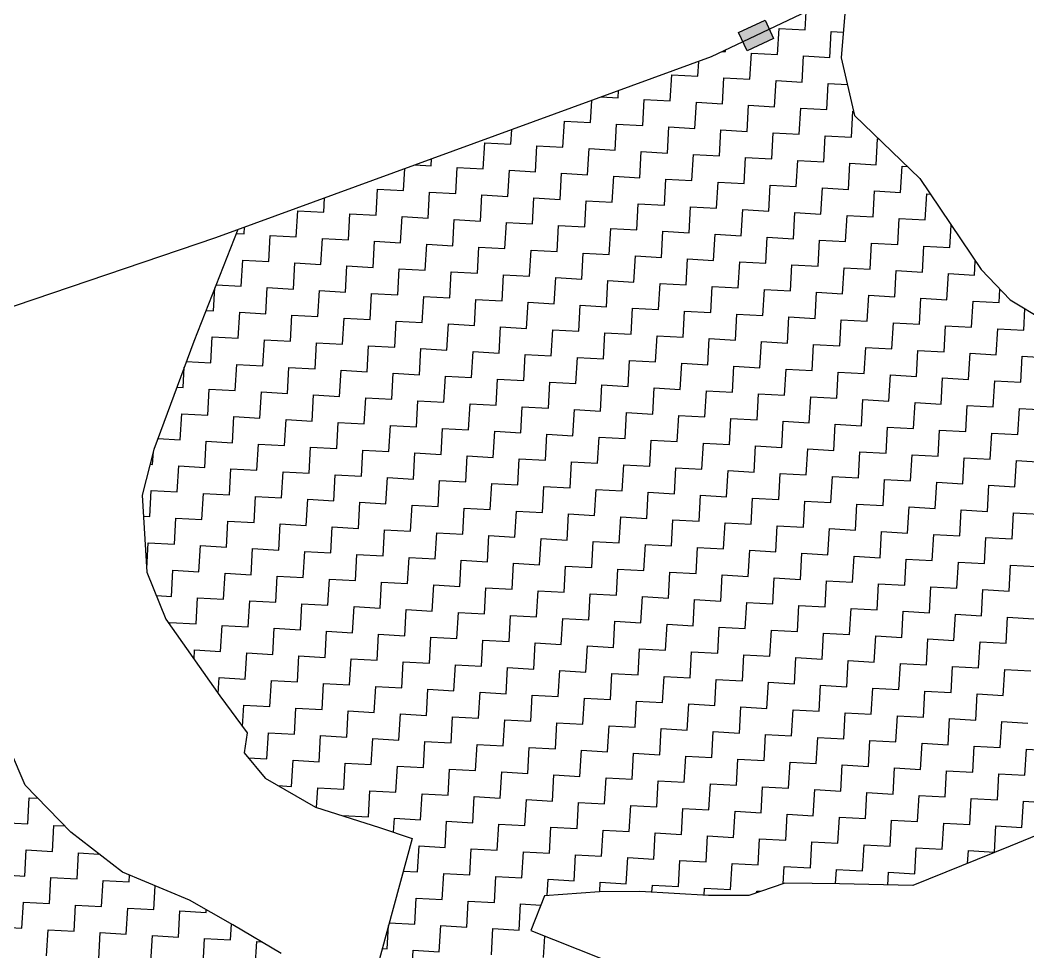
# Model space of a CAD drawing. Header units: metres. Extents: x 284689 to 287152, y 2012663 to 2015676.
# Drawn here: x 285013.4 to 285259.7, y 2014835.9 to 2015063.5 of the extents above; entities that cross this region are included whole.
import ezdxf

# ---------------------------------------------------------------- set-up
doc = ezdxf.new("R2010")
doc.units = ezdxf.units.M
doc.header["$MEASUREMENT"] = 0
doc.layers.add('POLY_HATCH', color=12, linetype='Continuous')
doc.layers.add('V_BOUND_LINE', color=7, linetype='Continuous')

msp = doc.modelspace()

# ---------------------------------------------------------------- hatches: boundary and pattern name
msp.add_hatch(color=256).paths.add_polyline_path([(285188.98, 2015060.53), (285191.03, 2015056.06), (285197.49, 2015059.02), (285195.45, 2015063.49)])

# ---------------------------------------------------------------- linework, layer by layer
msp.add_lwpolyline([(285197.49, 2015059.02), (285191.03, 2015056.06), (285188.98, 2015060.53), (285195.45, 2015063.49)], close=True)
at = {"layer": 'POLY_HATCH'}
for p, q in [((285215.38, 2015071.04), (285214.02, 2015054.34)), ((285214.02, 2015054.34), (285217.29, 2015040.25)), ((285217.29, 2015040.25), (285233.24, 2015024.87)), ((285233.24, 2015024.87), (285248.22, 2015002.59)), ((285066.59, 2015012.36), (285055.81, 2014985.04)), ((285248.22, 2015002.59), (285255.34, 2014995.23)), ((285255.34, 2014995.23), (285263.75, 2014990.13)), ((285055.81, 2014985.04), (285046.08, 2014958.6)), ((285046.08, 2014958.6), (285043.2, 2014947.52)), ((285043.2, 2014947.52), (285044.39, 2014928.71)), ((285044.39, 2014928.71), (285049, 2014917.21)), ((285049, 2014917.21), (285062.2, 2014898.47)), ((285062.2, 2014898.47), (285068.9, 2014889.46)), ((285068.9, 2014889.46), (285068.16, 2014884.51)), ((285014.62, 2014876.64), (285011.01, 2014885.01)), ((285068.16, 2014884.51), (285073.26, 2014878.33)), ((285073.26, 2014878.33), (285085.57, 2014871.29)), ((285025.77, 2014865.13), (285014.62, 2014876.64)), ((285085.57, 2014871.29), (285101.18, 2014866.33)), ((285279.04, 2014871.44), (285255.3, 2014861.76)), ((285101.18, 2014866.33), (285109.2, 2014863.61)), ((285038.39, 2014855.35), (285025.77, 2014865.13)), ((285109.2, 2014863.61), (285100.05, 2014830.11)), ((285255.3, 2014861.76), (285231.57, 2014852.09)), ((285054.79, 2014848.53), (285038.39, 2014855.35)), ((285200.3, 2014852.69), (285191.43, 2014849.71)), ((285213.62, 2014852.52), (285200.3, 2014852.69)), ((285231.57, 2014852.09), (285213.62, 2014852.52)), ((285065.35, 2014842.49), (285054.79, 2014848.53)), ((285141.57, 2014849.62), (285138.19, 2014841.12)), ((285154.96, 2014850.6), (285141.57, 2014849.62)), ((285164.81, 2014850.63), (285154.96, 2014850.6)), ((285181.57, 2014849.69), (285164.81, 2014850.63)), ((285191.43, 2014849.71), (285181.57, 2014849.69)), ((285077.21, 2014835.48), (285065.35, 2014842.49)), ((285138.19, 2014841.12), (285155.2, 2014834.37))]:
    msp.add_line(p, q, dxfattribs=at)
at = {"layer": 'POLY_HATCH', "linetype": 'Continuous'}
for p, q in [((285205.22, 2015061.14), (285205.47, 2015065.56)), ((285198.49, 2015055.13), (285198.84, 2015061.5)), ((285198.84, 2015061.5), (285205.22, 2015061.14)), ((285211.24, 2015054.41), (285211.59, 2015060.78)), ((285211.59, 2015060.78), (285214.53, 2015060.62)), ((285185.02, 2015055.88), (285185.74, 2015055.84)), ((285185.74, 2015055.84), (285185.76, 2015056.23)), ((285191.75, 2015049.11), (285192.11, 2015055.48)), ((285192.11, 2015055.48), (285198.49, 2015055.13)), ((285179, 2015049.83), (285179.21, 2015053.46)), ((285204.5, 2015048.39), (285204.86, 2015054.77)), ((285204.86, 2015054.77), (285211.24, 2015054.41)), ((285172.27, 2015043.81), (285172.63, 2015050.18)), ((285172.63, 2015050.18), (285179, 2015049.83)), ((285185.02, 2015043.09), (285185.38, 2015049.47)), ((285185.38, 2015049.47), (285191.75, 2015049.11)), ((285197.77, 2015042.38), (285198.13, 2015048.75)), ((285198.13, 2015048.75), (285204.5, 2015048.39)), ((285210.52, 2015041.66), (285210.88, 2015048.03)), ((285210.88, 2015048.03), (285215.54, 2015047.77)), ((285159.52, 2015044.53), (285159.62, 2015046.32)), ((285152.79, 2015038.51), (285153.09, 2015043.93)), ((285155.36, 2015044.76), (285159.52, 2015044.53)), ((285165.54, 2015037.79), (285165.9, 2015044.17)), ((285165.9, 2015044.17), (285172.27, 2015043.81)), ((285178.29, 2015037.08), (285178.65, 2015043.45)), ((285178.65, 2015043.45), (285185.02, 2015043.09)), ((285191.04, 2015036.36), (285191.39, 2015042.74)), ((285191.39, 2015042.74), (285197.77, 2015042.38)), ((285203.79, 2015035.64), (285204.14, 2015042.02)), ((285204.14, 2015042.02), (285210.52, 2015041.66)), ((285216.54, 2015034.93), (285216.89, 2015041.3)), ((285216.89, 2015041.3), (285217.05, 2015041.29)), ((285146.05, 2015032.49), (285146.41, 2015038.87)), ((285146.41, 2015038.87), (285152.79, 2015038.51)), ((285158.8, 2015031.78), (285159.16, 2015038.15)), ((285159.16, 2015038.15), (285165.54, 2015037.79)), ((285133.3, 2015033.21), (285133.51, 2015036.78)), ((285171.55, 2015031.06), (285171.91, 2015037.44)), ((285171.91, 2015037.44), (285178.29, 2015037.08)), ((285184.3, 2015030.34), (285184.66, 2015036.72)), ((285184.66, 2015036.72), (285191.04, 2015036.36)), ((285197.05, 2015029.63), (285197.41, 2015036)), ((285197.41, 2015036), (285203.79, 2015035.64)), ((285126.57, 2015027.19), (285126.93, 2015033.57)), ((285126.93, 2015033.57), (285133.3, 2015033.21)), ((285209.8, 2015028.91), (285210.16, 2015035.29)), ((285210.16, 2015035.29), (285216.54, 2015034.93)), ((285222.55, 2015028.19), (285222.91, 2015034.57)), ((285222.91, 2015034.57), (285223.19, 2015034.55)), ((285139.32, 2015026.48), (285139.68, 2015032.85)), ((285139.68, 2015032.85), (285146.05, 2015032.49)), ((285152.07, 2015025.76), (285152.43, 2015032.14)), ((285152.43, 2015032.14), (285158.8, 2015031.78)), ((285164.82, 2015025.04), (285165.18, 2015031.42)), ((285165.18, 2015031.42), (285171.55, 2015031.06)), ((285177.57, 2015024.33), (285177.93, 2015030.7)), ((285177.93, 2015030.7), (285184.3, 2015030.34)), ((285113.82, 2015027.91), (285113.92, 2015029.63)), ((285190.32, 2015023.61), (285190.68, 2015029.99)), ((285190.68, 2015029.99), (285197.05, 2015029.63)), ((285203.07, 2015022.89), (285203.43, 2015029.27)), ((285203.43, 2015029.27), (285209.8, 2015028.91)), ((285215.82, 2015022.18), (285216.18, 2015028.55)), ((285216.18, 2015028.55), (285222.55, 2015028.19)), ((285107.09, 2015021.89), (285107.39, 2015027.25)), ((285109.81, 2015028.14), (285113.82, 2015027.91)), ((285119.84, 2015021.18), (285120.2, 2015027.55)), ((285120.2, 2015027.55), (285126.57, 2015027.19)), ((285132.59, 2015020.46), (285132.95, 2015026.84)), ((285132.95, 2015026.84), (285139.32, 2015026.48)), ((285145.34, 2015019.74), (285145.7, 2015026.12)), ((285145.7, 2015026.12), (285152.07, 2015025.76)), ((285228.57, 2015021.46), (285228.93, 2015027.84)), ((285228.93, 2015027.84), (285230.23, 2015027.76)), ((285158.09, 2015019.03), (285158.45, 2015025.4)), ((285158.45, 2015025.4), (285164.82, 2015025.04)), ((285170.84, 2015018.31), (285171.2, 2015024.69)), ((285171.2, 2015024.69), (285177.57, 2015024.33)), ((285183.59, 2015017.59), (285183.94, 2015023.97)), ((285183.94, 2015023.97), (285190.32, 2015023.61)), ((285196.34, 2015016.88), (285196.69, 2015023.25)), ((285196.69, 2015023.25), (285203.07, 2015022.89)), ((285100.36, 2015015.88), (285100.71, 2015022.25)), ((285100.71, 2015022.25), (285107.09, 2015021.89)), ((285113.11, 2015015.16), (285113.46, 2015021.54)), ((285113.46, 2015021.54), (285119.84, 2015021.18)), ((285125.86, 2015014.44), (285126.21, 2015020.82)), ((285126.21, 2015020.82), (285132.59, 2015020.46)), ((285209.09, 2015016.16), (285209.44, 2015022.54)), ((285209.44, 2015022.54), (285215.82, 2015022.18)), ((285221.84, 2015015.44), (285222.19, 2015021.82)), ((285222.19, 2015021.82), (285228.57, 2015021.46)), ((285234.58, 2015014.73), (285234.94, 2015021.1)), ((285234.94, 2015021.1), (285235.8, 2015021.05)), ((285087.61, 2015016.59), (285087.8, 2015020.1)), ((285138.6, 2015013.73), (285138.96, 2015020.1)), ((285138.96, 2015020.1), (285145.34, 2015019.74)), ((285151.35, 2015013.01), (285151.71, 2015019.39)), ((285151.71, 2015019.39), (285158.09, 2015019.03)), ((285164.1, 2015012.29), (285164.46, 2015018.67)), ((285164.46, 2015018.67), (285170.84, 2015018.31)), ((285080.87, 2015010.58), (285081.23, 2015016.95)), ((285081.23, 2015016.95), (285087.61, 2015016.59)), ((285093.62, 2015009.86), (285093.98, 2015016.24)), ((285093.98, 2015016.24), (285100.36, 2015015.88)), ((285176.85, 2015011.58), (285177.21, 2015017.95)), ((285177.21, 2015017.95), (285183.59, 2015017.59)), ((285189.6, 2015010.86), (285189.96, 2015017.24)), ((285189.96, 2015017.24), (285196.34, 2015016.88)), ((285202.35, 2015010.14), (285202.71, 2015016.52)), ((285202.71, 2015016.52), (285209.09, 2015016.16)), ((285106.37, 2015009.14), (285106.73, 2015015.52)), ((285106.73, 2015015.52), (285113.11, 2015015.16)), ((285119.12, 2015008.43), (285119.48, 2015014.8)), ((285119.48, 2015014.8), (285125.86, 2015014.44)), ((285131.87, 2015007.71), (285132.23, 2015014.09)), ((285132.23, 2015014.09), (285138.6, 2015013.73)), ((285144.62, 2015006.99), (285144.98, 2015013.37)), ((285144.98, 2015013.37), (285151.35, 2015013.01)), ((285215.1, 2015009.43), (285215.46, 2015015.8)), ((285215.46, 2015015.8), (285221.84, 2015015.44)), ((285227.85, 2015008.71), (285228.21, 2015015.09)), ((285228.21, 2015015.09), (285234.58, 2015014.73)), ((285240.6, 2015007.99), (285240.91, 2015013.46)), ((285066.21, 2015011.4), (285068.12, 2015011.29)), ((285068.12, 2015011.29), (285068.22, 2015012.95)), ((285074.14, 2015004.56), (285074.5, 2015010.94)), ((285074.5, 2015010.94), (285080.87, 2015010.58)), ((285157.37, 2015006.28), (285157.73, 2015012.65)), ((285157.73, 2015012.65), (285164.1, 2015012.29)), ((285170.12, 2015005.56), (285170.48, 2015011.94)), ((285170.48, 2015011.94), (285176.85, 2015011.58)), ((285182.87, 2015004.84), (285183.23, 2015011.22)), ((285183.23, 2015011.22), (285189.6, 2015010.86)), ((285086.89, 2015003.84), (285087.25, 2015010.22)), ((285087.25, 2015010.22), (285093.62, 2015009.86)), ((285099.64, 2015003.13), (285100, 2015009.5)), ((285100, 2015009.5), (285106.37, 2015009.14)), ((285112.39, 2015002.41), (285112.75, 2015008.79)), ((285112.75, 2015008.79), (285119.12, 2015008.43)), ((285195.62, 2015004.13), (285195.98, 2015010.5)), ((285195.98, 2015010.5), (285202.35, 2015010.14)), ((285208.37, 2015003.41), (285208.73, 2015009.79)), ((285208.73, 2015009.79), (285215.1, 2015009.43)), ((285221.12, 2015002.69), (285221.48, 2015009.07)), ((285221.48, 2015009.07), (285227.85, 2015008.71)), ((285125.14, 2015001.69), (285125.5, 2015008.07)), ((285125.5, 2015008.07), (285131.87, 2015007.71)), ((285137.89, 2015000.98), (285138.25, 2015007.35)), ((285138.25, 2015007.35), (285144.62, 2015006.99)), ((285150.64, 2015000.26), (285151, 2015006.64)), ((285151, 2015006.64), (285157.37, 2015006.28)), ((285233.87, 2015001.98), (285234.23, 2015008.35)), ((285234.23, 2015008.35), (285240.6, 2015007.99)), ((285067.41, 2014998.55), (285067.77, 2015004.92)), ((285067.77, 2015004.92), (285074.14, 2015004.56)), ((285080.16, 2014997.83), (285080.51, 2015004.2)), ((285080.51, 2015004.2), (285086.89, 2015003.84)), ((285163.39, 2014999.54), (285163.75, 2015005.92)), ((285163.75, 2015005.92), (285170.12, 2015005.56)), ((285176.14, 2014998.83), (285176.5, 2015005.2)), ((285176.5, 2015005.2), (285182.87, 2015004.84)), ((285188.89, 2014998.11), (285189.24, 2015004.49)), ((285189.24, 2015004.49), (285195.62, 2015004.13)), ((285201.64, 2014997.39), (285201.99, 2015003.77)), ((285201.99, 2015003.77), (285208.37, 2015003.41)), ((285246.62, 2015001.26), (285246.81, 2015004.68)), ((285092.91, 2014997.11), (285093.26, 2015003.49)), ((285093.26, 2015003.49), (285099.64, 2015003.13)), ((285105.66, 2014996.4), (285106.01, 2015002.77)), ((285106.01, 2015002.77), (285112.39, 2015002.41)), ((285118.41, 2014995.68), (285118.76, 2015002.05)), ((285118.76, 2015002.05), (285125.14, 2015001.69)), ((285131.15, 2014994.96), (285131.51, 2015001.34)), ((285131.51, 2015001.34), (285137.89, 2015000.98)), ((285214.39, 2014996.68), (285214.74, 2015003.05)), ((285214.74, 2015003.05), (285221.12, 2015002.69)), ((285227.14, 2014995.96), (285227.49, 2015002.34)), ((285227.49, 2015002.34), (285233.87, 2015001.98)), ((285239.88, 2014995.24), (285240.24, 2015001.62)), ((285240.24, 2015001.62), (285246.62, 2015001.26)), ((285061.28, 2014998.89), (285067.41, 2014998.55)), ((285143.9, 2014994.25), (285144.26, 2015000.62)), ((285144.26, 2015000.62), (285150.64, 2015000.26)), ((285156.65, 2014993.53), (285157.01, 2014999.9)), ((285157.01, 2014999.9), (285163.39, 2014999.54)), ((285169.4, 2014992.81), (285169.76, 2014999.19)), ((285169.76, 2014999.19), (285176.14, 2014998.83)), ((285060.67, 2014992.53), (285060.99, 2014998.16)), ((285073.42, 2014991.81), (285073.78, 2014998.19)), ((285073.78, 2014998.19), (285080.16, 2014997.83)), ((285086.17, 2014991.1), (285086.53, 2014997.47)), ((285086.53, 2014997.47), (285092.91, 2014997.11)), ((285098.92, 2014990.38), (285099.28, 2014996.75)), ((285099.28, 2014996.75), (285105.66, 2014996.4)), ((285182.15, 2014992.1), (285182.51, 2014998.47)), ((285182.51, 2014998.47), (285188.89, 2014998.11)), ((285194.9, 2014991.38), (285195.26, 2014997.75)), ((285195.26, 2014997.75), (285201.64, 2014997.39)), ((285207.65, 2014990.66), (285208.01, 2014997.04)), ((285208.01, 2014997.04), (285214.39, 2014996.68)), ((285220.4, 2014989.95), (285220.76, 2014996.32)), ((285220.76, 2014996.32), (285227.14, 2014995.96)), ((285252.63, 2014994.53), (285252.82, 2014997.84)), ((285111.67, 2014989.66), (285112.03, 2014996.04)), ((285112.03, 2014996.04), (285118.41, 2014995.68)), ((285124.42, 2014988.95), (285124.78, 2014995.32)), ((285124.78, 2014995.32), (285131.15, 2014994.96)), ((285137.17, 2014988.23), (285137.53, 2014994.6)), ((285137.53, 2014994.6), (285143.9, 2014994.25)), ((285149.92, 2014987.51), (285150.28, 2014993.89)), ((285150.28, 2014993.89), (285156.65, 2014993.53)), ((285233.15, 2014989.23), (285233.51, 2014995.6)), ((285233.51, 2014995.6), (285239.88, 2014995.24)), ((285245.9, 2014988.51), (285246.26, 2014994.89)), ((285246.26, 2014994.89), (285252.63, 2014994.53)), ((285058.81, 2014992.63), (285060.67, 2014992.53)), ((285066.69, 2014985.8), (285067.05, 2014992.17)), ((285067.05, 2014992.17), (285073.42, 2014991.81)), ((285079.44, 2014985.08), (285079.8, 2014991.45)), ((285079.8, 2014991.45), (285086.17, 2014991.1)), ((285162.67, 2014986.8), (285163.03, 2014993.17)), ((285163.03, 2014993.17), (285169.4, 2014992.81)), ((285175.42, 2014986.08), (285175.78, 2014992.45)), ((285175.78, 2014992.45), (285182.15, 2014992.1)), ((285188.17, 2014985.36), (285188.53, 2014991.74)), ((285188.53, 2014991.74), (285194.9, 2014991.38)), ((285258.65, 2014987.8), (285258.95, 2014993.04)), ((285092.19, 2014984.36), (285092.55, 2014990.74)), ((285092.55, 2014990.74), (285098.92, 2014990.38)), ((285104.94, 2014983.65), (285105.3, 2014990.02)), ((285105.3, 2014990.02), (285111.67, 2014989.66)), ((285117.69, 2014982.93), (285118.05, 2014989.3)), ((285118.05, 2014989.3), (285124.42, 2014988.95)), ((285200.92, 2014984.65), (285201.28, 2014991.02)), ((285201.28, 2014991.02), (285207.65, 2014990.66)), ((285213.67, 2014983.93), (285214.03, 2014990.3)), ((285214.03, 2014990.3), (285220.4, 2014989.95)), ((285226.42, 2014983.21), (285226.78, 2014989.59)), ((285226.78, 2014989.59), (285233.15, 2014989.23)), ((285239.17, 2014982.5), (285239.53, 2014988.87)), ((285239.53, 2014988.87), (285245.9, 2014988.51)), ((285130.44, 2014982.21), (285130.8, 2014988.59)), ((285130.8, 2014988.59), (285137.17, 2014988.23)), ((285143.19, 2014981.5), (285143.55, 2014987.87)), ((285143.55, 2014987.87), (285149.92, 2014987.51)), ((285155.94, 2014980.78), (285156.3, 2014987.15)), ((285156.3, 2014987.15), (285162.67, 2014986.8)), ((285168.69, 2014980.06), (285169.05, 2014986.44)), ((285169.05, 2014986.44), (285175.42, 2014986.08)), ((285251.92, 2014981.78), (285252.28, 2014988.15)), ((285252.28, 2014988.15), (285258.65, 2014987.8)), ((285059.96, 2014979.78), (285060.32, 2014986.15)), ((285060.32, 2014986.15), (285066.69, 2014985.8)), ((285072.71, 2014979.06), (285073.07, 2014985.44)), ((285073.07, 2014985.44), (285079.44, 2014985.08)), ((285085.46, 2014978.35), (285085.81, 2014984.72)), ((285085.81, 2014984.72), (285092.19, 2014984.36)), ((285098.21, 2014977.63), (285098.56, 2014984)), ((285098.56, 2014984), (285104.94, 2014983.65)), ((285181.44, 2014979.35), (285181.79, 2014985.72)), ((285181.79, 2014985.72), (285188.17, 2014985.36)), ((285194.19, 2014978.63), (285194.54, 2014985)), ((285194.54, 2014985), (285200.92, 2014984.65)), ((285206.94, 2014977.91), (285207.29, 2014984.29)), ((285207.29, 2014984.29), (285213.67, 2014983.93)), ((285110.96, 2014976.91), (285111.31, 2014983.29)), ((285111.31, 2014983.29), (285117.69, 2014982.93)), ((285123.71, 2014976.2), (285124.06, 2014982.57)), ((285124.06, 2014982.57), (285130.44, 2014982.21)), ((285136.45, 2014975.48), (285136.81, 2014981.85)), ((285136.81, 2014981.85), (285143.19, 2014981.5)), ((285219.69, 2014977.2), (285220.04, 2014983.57)), ((285220.04, 2014983.57), (285226.42, 2014983.21)), ((285232.43, 2014976.48), (285232.79, 2014982.85)), ((285232.79, 2014982.85), (285239.17, 2014982.5)), ((285245.18, 2014975.76), (285245.54, 2014982.14)), ((285245.54, 2014982.14), (285251.92, 2014981.78)), ((285257.93, 2014975.05), (285258.29, 2014981.42)), ((285258.29, 2014981.42), (285264.67, 2014981.06)), ((285054, 2014980.11), (285059.96, 2014979.78)), ((285065.97, 2014973.05), (285066.33, 2014979.42)), ((285066.33, 2014979.42), (285072.71, 2014979.06)), ((285149.2, 2014974.76), (285149.56, 2014981.14)), ((285149.56, 2014981.14), (285155.94, 2014980.78)), ((285161.95, 2014974.05), (285162.31, 2014980.42)), ((285162.31, 2014980.42), (285168.69, 2014980.06)), ((285174.7, 2014973.33), (285175.06, 2014979.7)), ((285175.06, 2014979.7), (285181.44, 2014979.35)), ((285187.45, 2014972.61), (285187.81, 2014978.99)), ((285187.81, 2014978.99), (285194.19, 2014978.63)), ((285053.22, 2014973.76), (285053.51, 2014978.78)), ((285078.72, 2014972.33), (285079.08, 2014978.7)), ((285079.08, 2014978.7), (285085.46, 2014978.35)), ((285091.47, 2014971.61), (285091.83, 2014977.99)), ((285091.83, 2014977.99), (285098.21, 2014977.63)), ((285104.22, 2014970.9), (285104.58, 2014977.27)), ((285104.58, 2014977.27), (285110.96, 2014976.91)), ((285116.97, 2014970.18), (285117.33, 2014976.55)), ((285117.33, 2014976.55), (285123.71, 2014976.2)), ((285200.2, 2014971.9), (285200.56, 2014978.27)), ((285200.56, 2014978.27), (285206.94, 2014977.91)), ((285212.95, 2014971.18), (285213.31, 2014977.55)), ((285213.31, 2014977.55), (285219.69, 2014977.2)), ((285225.7, 2014970.46), (285226.06, 2014976.84)), ((285226.06, 2014976.84), (285232.43, 2014976.48)), ((285129.72, 2014969.46), (285130.08, 2014975.84)), ((285130.08, 2014975.84), (285136.45, 2014975.48)), ((285142.47, 2014968.75), (285142.83, 2014975.12)), ((285142.83, 2014975.12), (285149.2, 2014974.76)), ((285155.22, 2014968.03), (285155.58, 2014974.4)), ((285155.58, 2014974.4), (285161.95, 2014974.05)), ((285238.45, 2014969.75), (285238.81, 2014976.12)), ((285238.81, 2014976.12), (285245.18, 2014975.76)), ((285251.2, 2014969.03), (285251.56, 2014975.4)), ((285251.56, 2014975.4), (285257.93, 2014975.05)), ((285051.69, 2014973.85), (285053.22, 2014973.76)), ((285059.24, 2014967.03), (285059.6, 2014973.4)), ((285059.6, 2014973.4), (285065.97, 2014973.05)), ((285071.99, 2014966.31), (285072.35, 2014972.69)), ((285072.35, 2014972.69), (285078.72, 2014972.33)), ((285084.74, 2014965.6), (285085.1, 2014971.97)), ((285085.1, 2014971.97), (285091.47, 2014971.61)), ((285167.97, 2014967.31), (285168.33, 2014973.69)), ((285168.33, 2014973.69), (285174.7, 2014973.33)), ((285180.72, 2014966.6), (285181.08, 2014972.97)), ((285181.08, 2014972.97), (285187.45, 2014972.61)), ((285193.47, 2014965.88), (285193.83, 2014972.25)), ((285193.83, 2014972.25), (285200.2, 2014971.9)), ((285206.22, 2014965.16), (285206.58, 2014971.54)), ((285206.58, 2014971.54), (285212.95, 2014971.18)), ((285097.49, 2014964.88), (285097.85, 2014971.25)), ((285097.85, 2014971.25), (285104.22, 2014970.9)), ((285110.24, 2014964.16), (285110.6, 2014970.54)), ((285110.6, 2014970.54), (285116.97, 2014970.18)), ((285122.99, 2014963.45), (285123.35, 2014969.82)), ((285123.35, 2014969.82), (285129.72, 2014969.46)), ((285135.74, 2014962.73), (285136.1, 2014969.1)), ((285136.1, 2014969.1), (285142.47, 2014968.75)), ((285218.97, 2014964.45), (285219.33, 2014970.82)), ((285219.33, 2014970.82), (285225.7, 2014970.46)), ((285231.72, 2014963.73), (285232.08, 2014970.1)), ((285232.08, 2014970.1), (285238.45, 2014969.75)), ((285244.47, 2014963.01), (285244.83, 2014969.39)), ((285244.83, 2014969.39), (285251.2, 2014969.03)), ((285052.51, 2014961.01), (285052.87, 2014967.39)), ((285052.87, 2014967.39), (285059.24, 2014967.03)), ((285065.26, 2014960.3), (285065.62, 2014966.67)), ((285065.62, 2014966.67), (285071.99, 2014966.31)), ((285148.49, 2014962.01), (285148.85, 2014968.39)), ((285148.85, 2014968.39), (285155.22, 2014968.03)), ((285161.24, 2014961.3), (285161.6, 2014967.67)), ((285161.6, 2014967.67), (285167.97, 2014967.31)), ((285173.99, 2014960.58), (285174.35, 2014966.95)), ((285174.35, 2014966.95), (285180.72, 2014966.6)), ((285257.22, 2014962.3), (285257.58, 2014968.67)), ((285257.58, 2014968.67), (285263.95, 2014968.31)), ((285078.01, 2014959.58), (285078.36, 2014965.95)), ((285078.36, 2014965.95), (285084.74, 2014965.6)), ((285090.76, 2014958.86), (285091.11, 2014965.24)), ((285091.11, 2014965.24), (285097.49, 2014964.88)), ((285103.51, 2014958.15), (285103.86, 2014964.52)), ((285103.86, 2014964.52), (285110.24, 2014964.16)), ((285186.74, 2014959.86), (285187.09, 2014966.24)), ((285187.09, 2014966.24), (285193.47, 2014965.88)), ((285199.49, 2014959.15), (285199.84, 2014965.52)), ((285199.84, 2014965.52), (285206.22, 2014965.16)), ((285212.24, 2014958.43), (285212.59, 2014964.8)), ((285212.59, 2014964.8), (285218.97, 2014964.45)), ((285116.26, 2014957.43), (285116.61, 2014963.8)), ((285116.61, 2014963.8), (285122.99, 2014963.45)), ((285129, 2014956.71), (285129.36, 2014963.09)), ((285129.36, 2014963.09), (285135.74, 2014962.73)), ((285141.75, 2014956), (285142.11, 2014962.37)), ((285142.11, 2014962.37), (285148.49, 2014962.01)), ((285154.5, 2014955.28), (285154.86, 2014961.65)), ((285154.86, 2014961.65), (285161.24, 2014961.3)), ((285224.99, 2014957.71), (285225.34, 2014964.09)), ((285225.34, 2014964.09), (285231.72, 2014963.73)), ((285237.73, 2014957), (285238.09, 2014963.37)), ((285238.09, 2014963.37), (285244.47, 2014963.01)), ((285250.48, 2014956.28), (285250.84, 2014962.65)), ((285250.84, 2014962.65), (285257.22, 2014962.3)), ((285047.07, 2014961.32), (285052.51, 2014961.01)), ((285058.52, 2014954.28), (285058.88, 2014960.65)), ((285058.88, 2014960.65), (285065.26, 2014960.3)), ((285071.27, 2014953.56), (285071.63, 2014959.94)), ((285071.63, 2014959.94), (285078.01, 2014959.58)), ((285084.02, 2014952.85), (285084.38, 2014959.22)), ((285084.38, 2014959.22), (285090.76, 2014958.86)), ((285167.25, 2014954.56), (285167.61, 2014960.94)), ((285167.61, 2014960.94), (285173.99, 2014960.58)), ((285180, 2014953.85), (285180.36, 2014960.22)), ((285180.36, 2014960.22), (285186.74, 2014959.86)), ((285192.75, 2014953.13), (285193.11, 2014959.5)), ((285193.11, 2014959.5), (285199.49, 2014959.15)), ((285045.77, 2014955), (285045.95, 2014958.12)), ((285096.77, 2014952.13), (285097.13, 2014958.5)), ((285097.13, 2014958.5), (285103.51, 2014958.15)), ((285109.52, 2014951.41), (285109.88, 2014957.79)), ((285109.88, 2014957.79), (285116.26, 2014957.43)), ((285122.27, 2014950.7), (285122.63, 2014957.07)), ((285122.63, 2014957.07), (285129, 2014956.71)), ((285205.5, 2014952.41), (285205.86, 2014958.79)), ((285205.86, 2014958.79), (285212.24, 2014958.43)), ((285218.25, 2014951.7), (285218.61, 2014958.07)), ((285218.61, 2014958.07), (285224.99, 2014957.71)), ((285231, 2014950.98), (285231.36, 2014957.35)), ((285231.36, 2014957.35), (285237.73, 2014957)), ((285045.15, 2014955.03), (285045.77, 2014955)), ((285051.79, 2014948.26), (285052.15, 2014954.64)), ((285052.15, 2014954.64), (285058.52, 2014954.28)), ((285135.02, 2014949.98), (285135.38, 2014956.35)), ((285135.38, 2014956.35), (285141.75, 2014956)), ((285147.77, 2014949.26), (285148.13, 2014955.64)), ((285148.13, 2014955.64), (285154.5, 2014955.28)), ((285160.52, 2014948.55), (285160.88, 2014954.92)), ((285160.88, 2014954.92), (285167.25, 2014954.56)), ((285243.75, 2014950.26), (285244.11, 2014956.64)), ((285244.11, 2014956.64), (285250.48, 2014956.28)), ((285256.5, 2014949.55), (285256.86, 2014955.92)), ((285256.86, 2014955.92), (285263.23, 2014955.56)), ((285064.54, 2014947.55), (285064.9, 2014953.92)), ((285064.9, 2014953.92), (285071.27, 2014953.56)), ((285077.29, 2014946.83), (285077.65, 2014953.2)), ((285077.65, 2014953.2), (285084.02, 2014952.85)), ((285090.04, 2014946.11), (285090.4, 2014952.49)), ((285090.4, 2014952.49), (285096.77, 2014952.13)), ((285173.27, 2014947.83), (285173.63, 2014954.2)), ((285173.63, 2014954.2), (285180, 2014953.85)), ((285186.02, 2014947.11), (285186.38, 2014953.49)), ((285186.38, 2014953.49), (285192.75, 2014953.13)), ((285198.77, 2014946.4), (285199.13, 2014952.77)), ((285199.13, 2014952.77), (285205.5, 2014952.41)), ((285211.52, 2014945.68), (285211.88, 2014952.05)), ((285211.88, 2014952.05), (285218.25, 2014951.7)), ((285102.79, 2014945.4), (285103.15, 2014951.77)), ((285103.15, 2014951.77), (285109.52, 2014951.41)), ((285115.54, 2014944.68), (285115.9, 2014951.05)), ((285115.9, 2014951.05), (285122.27, 2014950.7)), ((285128.29, 2014943.96), (285128.65, 2014950.34)), ((285128.65, 2014950.34), (285135.02, 2014949.98)), ((285141.04, 2014943.25), (285141.4, 2014949.62)), ((285141.4, 2014949.62), (285147.77, 2014949.26)), ((285224.27, 2014944.96), (285224.63, 2014951.34)), ((285224.63, 2014951.34), (285231, 2014950.98)), ((285237.02, 2014944.25), (285237.38, 2014950.62)), ((285237.38, 2014950.62), (285243.75, 2014950.26)), ((285249.77, 2014943.53), (285250.13, 2014949.9)), ((285250.13, 2014949.9), (285256.5, 2014949.55)), ((285045.06, 2014942.25), (285045.42, 2014948.62)), ((285045.42, 2014948.62), (285051.79, 2014948.26)), ((285057.81, 2014941.53), (285058.17, 2014947.91)), ((285058.17, 2014947.91), (285064.54, 2014947.55)), ((285070.56, 2014940.81), (285070.92, 2014947.19)), ((285070.92, 2014947.19), (285077.29, 2014946.83)), ((285153.79, 2014942.53), (285154.15, 2014948.9)), ((285154.15, 2014948.9), (285160.52, 2014948.55)), ((285166.54, 2014941.81), (285166.9, 2014948.19)), ((285166.9, 2014948.19), (285173.27, 2014947.83)), ((285179.29, 2014941.1), (285179.64, 2014947.47)), ((285179.64, 2014947.47), (285186.02, 2014947.11)), ((285083.31, 2014940.1), (285083.66, 2014946.47)), ((285083.66, 2014946.47), (285090.04, 2014946.11)), ((285096.06, 2014939.38), (285096.41, 2014945.76)), ((285096.41, 2014945.76), (285102.79, 2014945.4)), ((285108.81, 2014938.66), (285109.16, 2014945.04)), ((285109.16, 2014945.04), (285115.54, 2014944.68)), ((285192.04, 2014940.38), (285192.39, 2014946.75)), ((285192.39, 2014946.75), (285198.77, 2014946.4)), ((285204.79, 2014939.66), (285205.14, 2014946.04)), ((285205.14, 2014946.04), (285211.52, 2014945.68)), ((285217.54, 2014938.95), (285217.89, 2014945.32)), ((285217.89, 2014945.32), (285224.27, 2014944.96)), ((285230.28, 2014938.23), (285230.64, 2014944.6)), ((285230.64, 2014944.6), (285237.02, 2014944.25)), ((285043.53, 2014942.33), (285045.06, 2014942.25)), ((285121.56, 2014937.95), (285121.91, 2014944.32)), ((285121.91, 2014944.32), (285128.29, 2014943.96)), ((285134.3, 2014937.23), (285134.66, 2014943.61)), ((285134.66, 2014943.61), (285141.04, 2014943.25)), ((285147.05, 2014936.51), (285147.41, 2014942.89)), ((285147.41, 2014942.89), (285153.79, 2014942.53)), ((285159.8, 2014935.8), (285160.16, 2014942.17)), ((285160.16, 2014942.17), (285166.54, 2014941.81)), ((285243.03, 2014937.51), (285243.39, 2014943.89)), ((285243.39, 2014943.89), (285249.77, 2014943.53)), ((285255.78, 2014936.8), (285256.14, 2014943.17)), ((285256.14, 2014943.17), (285262.52, 2014942.81)), ((285051.07, 2014935.51), (285051.43, 2014941.89)), ((285051.43, 2014941.89), (285057.81, 2014941.53)), ((285063.82, 2014934.8), (285064.18, 2014941.17)), ((285064.18, 2014941.17), (285070.56, 2014940.81)), ((285076.57, 2014934.08), (285076.93, 2014940.46)), ((285076.93, 2014940.46), (285083.31, 2014940.1)), ((285089.32, 2014933.36), (285089.68, 2014939.74)), ((285089.68, 2014939.74), (285096.06, 2014939.38)), ((285172.55, 2014935.08), (285172.91, 2014941.46)), ((285172.91, 2014941.46), (285179.29, 2014941.1)), ((285185.3, 2014934.36), (285185.66, 2014940.74)), ((285185.66, 2014940.74), (285192.04, 2014940.38)), ((285198.05, 2014933.65), (285198.41, 2014940.02)), ((285198.41, 2014940.02), (285204.79, 2014939.66)), ((285102.07, 2014932.65), (285102.43, 2014939.02)), ((285102.43, 2014939.02), (285108.81, 2014938.66)), ((285114.82, 2014931.93), (285115.18, 2014938.31)), ((285115.18, 2014938.31), (285121.56, 2014937.95)), ((285127.57, 2014931.21), (285127.93, 2014937.59)), ((285127.93, 2014937.59), (285134.3, 2014937.23)), ((285210.8, 2014932.93), (285211.16, 2014939.31)), ((285211.16, 2014939.31), (285217.54, 2014938.95)), ((285223.55, 2014932.21), (285223.91, 2014938.59)), ((285223.91, 2014938.59), (285230.28, 2014938.23)), ((285236.3, 2014931.5), (285236.66, 2014937.87)), ((285236.66, 2014937.87), (285243.03, 2014937.51)), ((285249.05, 2014930.78), (285249.41, 2014937.16)), ((285249.41, 2014937.16), (285255.78, 2014936.8)), ((285044.34, 2014929.53), (285044.7, 2014935.87)), ((285044.7, 2014935.87), (285051.07, 2014935.51)), ((285057.09, 2014928.78), (285057.45, 2014935.16)), ((285057.45, 2014935.16), (285063.82, 2014934.8)), ((285140.32, 2014930.5), (285140.68, 2014936.87)), ((285140.68, 2014936.87), (285147.05, 2014936.51)), ((285153.07, 2014929.78), (285153.43, 2014936.16)), ((285153.43, 2014936.16), (285159.8, 2014935.8)), ((285165.82, 2014929.06), (285166.18, 2014935.44)), ((285166.18, 2014935.44), (285172.55, 2014935.08)), ((285178.57, 2014928.35), (285178.93, 2014934.72)), ((285178.93, 2014934.72), (285185.3, 2014934.36)), ((285069.84, 2014928.06), (285070.2, 2014934.44)), ((285070.2, 2014934.44), (285076.57, 2014934.08)), ((285082.59, 2014927.35), (285082.95, 2014933.72)), ((285082.95, 2014933.72), (285089.32, 2014933.36)), ((285095.34, 2014926.63), (285095.7, 2014933.01)), ((285095.7, 2014933.01), (285102.07, 2014932.65)), ((285108.09, 2014925.91), (285108.45, 2014932.29)), ((285108.45, 2014932.29), (285114.82, 2014931.93)), ((285191.32, 2014927.63), (285191.68, 2014934.01)), ((285191.68, 2014934.01), (285198.05, 2014933.65)), ((285204.07, 2014926.91), (285204.43, 2014933.29)), ((285204.43, 2014933.29), (285210.8, 2014932.93)), ((285216.82, 2014926.2), (285217.18, 2014932.57)), ((285217.18, 2014932.57), (285223.55, 2014932.21)), ((285120.84, 2014925.2), (285121.2, 2014931.57)), ((285121.2, 2014931.57), (285127.57, 2014931.21)), ((285133.59, 2014924.48), (285133.95, 2014930.86)), ((285133.95, 2014930.86), (285140.32, 2014930.5)), ((285146.34, 2014923.76), (285146.7, 2014930.14)), ((285146.7, 2014930.14), (285153.07, 2014929.78)), ((285229.57, 2014925.48), (285229.93, 2014931.86)), ((285229.93, 2014931.86), (285236.3, 2014931.5)), ((285242.32, 2014924.76), (285242.68, 2014931.14)), ((285242.68, 2014931.14), (285249.05, 2014930.78)), ((285255.07, 2014924.05), (285255.43, 2014930.42)), ((285255.43, 2014930.42), (285261.8, 2014930.06)), ((285050.36, 2014922.76), (285050.72, 2014929.14)), ((285050.72, 2014929.14), (285057.09, 2014928.78)), ((285063.11, 2014922.05), (285063.47, 2014928.42)), ((285063.47, 2014928.42), (285069.84, 2014928.06)), ((285075.86, 2014921.33), (285076.21, 2014927.71)), ((285076.21, 2014927.71), (285082.59, 2014927.35)), ((285159.09, 2014923.05), (285159.45, 2014929.42)), ((285159.45, 2014929.42), (285165.82, 2014929.06)), ((285171.84, 2014922.33), (285172.2, 2014928.71)), ((285172.2, 2014928.71), (285178.57, 2014928.35)), ((285184.59, 2014921.61), (285184.94, 2014927.99)), ((285184.94, 2014927.99), (285191.32, 2014927.63)), ((285197.34, 2014920.9), (285197.69, 2014927.27)), ((285197.69, 2014927.27), (285204.07, 2014926.91)), ((285088.61, 2014920.61), (285088.96, 2014926.99)), ((285088.96, 2014926.99), (285095.34, 2014926.63)), ((285101.36, 2014919.9), (285101.71, 2014926.27)), ((285101.71, 2014926.27), (285108.09, 2014925.91)), ((285114.11, 2014919.18), (285114.46, 2014925.56)), ((285114.46, 2014925.56), (285120.84, 2014925.2)), ((285126.85, 2014918.46), (285127.21, 2014924.84)), ((285127.21, 2014924.84), (285133.59, 2014924.48)), ((285210.09, 2014920.18), (285210.44, 2014926.56)), ((285210.44, 2014926.56), (285216.82, 2014926.2)), ((285222.84, 2014919.46), (285223.19, 2014925.84)), ((285223.19, 2014925.84), (285229.57, 2014925.48)), ((285235.58, 2014918.75), (285235.94, 2014925.12)), ((285235.94, 2014925.12), (285242.32, 2014924.76)), ((285046.69, 2014922.97), (285050.36, 2014922.76)), ((285056.37, 2014916.03), (285056.73, 2014922.41)), ((285056.73, 2014922.41), (285063.11, 2014922.05)), ((285139.6, 2014917.75), (285139.96, 2014924.12)), ((285139.96, 2014924.12), (285146.34, 2014923.76)), ((285152.35, 2014917.03), (285152.71, 2014923.41)), ((285152.71, 2014923.41), (285159.09, 2014923.05)), ((285165.1, 2014916.31), (285165.46, 2014922.69)), ((285165.46, 2014922.69), (285171.84, 2014922.33)), ((285248.33, 2014918.03), (285248.69, 2014924.41)), ((285248.69, 2014924.41), (285255.07, 2014924.05)), ((285069.12, 2014915.31), (285069.48, 2014921.69)), ((285069.48, 2014921.69), (285075.86, 2014921.33)), ((285081.87, 2014914.6), (285082.23, 2014920.97)), ((285082.23, 2014920.97), (285088.61, 2014920.61)), ((285094.62, 2014913.88), (285094.98, 2014920.26)), ((285094.98, 2014920.26), (285101.36, 2014919.9)), ((285177.85, 2014915.6), (285178.21, 2014921.97)), ((285178.21, 2014921.97), (285184.59, 2014921.61)), ((285190.6, 2014914.88), (285190.96, 2014921.26)), ((285190.96, 2014921.26), (285197.34, 2014920.9)), ((285203.35, 2014914.16), (285203.71, 2014920.54)), ((285203.71, 2014920.54), (285210.09, 2014920.18)), ((285216.1, 2014913.45), (285216.46, 2014919.82)), ((285216.46, 2014919.82), (285222.84, 2014919.46)), ((285107.37, 2014913.16), (285107.73, 2014919.54)), ((285107.73, 2014919.54), (285114.11, 2014919.18)), ((285120.12, 2014912.45), (285120.48, 2014918.82)), ((285120.48, 2014918.82), (285126.85, 2014918.46)), ((285132.87, 2014911.73), (285133.23, 2014918.11)), ((285133.23, 2014918.11), (285139.6, 2014917.75)), ((285145.62, 2014911.01), (285145.98, 2014917.39)), ((285145.98, 2014917.39), (285152.35, 2014917.03)), ((285228.85, 2014912.73), (285229.21, 2014919.11)), ((285229.21, 2014919.11), (285235.58, 2014918.75)), ((285241.6, 2014912.01), (285241.96, 2014918.39)), ((285241.96, 2014918.39), (285248.33, 2014918.03)), ((285254.35, 2014911.3), (285254.71, 2014917.67)), ((285254.71, 2014917.67), (285261.08, 2014917.31)), ((285049.97, 2014915.83), (285050, 2014916.39)), ((285050, 2014916.39), (285056.37, 2014916.03)), ((285062.39, 2014909.3), (285062.75, 2014915.67)), ((285062.75, 2014915.67), (285069.12, 2014915.31)), ((285075.14, 2014908.58), (285075.5, 2014914.96)), ((285075.5, 2014914.96), (285081.87, 2014914.6)), ((285158.37, 2014910.3), (285158.73, 2014916.67)), ((285158.73, 2014916.67), (285165.1, 2014916.31)), ((285171.12, 2014909.58), (285171.48, 2014915.96)), ((285171.48, 2014915.96), (285177.85, 2014915.6)), ((285183.87, 2014908.86), (285184.23, 2014915.24)), ((285184.23, 2014915.24), (285190.6, 2014914.88)), ((285087.89, 2014907.86), (285088.25, 2014914.24)), ((285088.25, 2014914.24), (285094.62, 2014913.88)), ((285100.64, 2014907.15), (285101, 2014913.52)), ((285101, 2014913.52), (285107.37, 2014913.16)), ((285113.39, 2014906.43), (285113.75, 2014912.81)), ((285113.75, 2014912.81), (285120.12, 2014912.45)), ((285196.62, 2014908.15), (285196.98, 2014914.52)), ((285196.98, 2014914.52), (285203.35, 2014914.16)), ((285209.37, 2014907.43), (285209.73, 2014913.81)), ((285209.73, 2014913.81), (285216.1, 2014913.45)), ((285222.12, 2014906.71), (285222.48, 2014913.09)), ((285222.48, 2014913.09), (285228.85, 2014912.73)), ((285126.14, 2014905.71), (285126.5, 2014912.09)), ((285126.5, 2014912.09), (285132.87, 2014911.73)), ((285138.89, 2014905), (285139.25, 2014911.37)), ((285139.25, 2014911.37), (285145.62, 2014911.01)), ((285151.64, 2014904.28), (285152, 2014910.66)), ((285152, 2014910.66), (285158.37, 2014910.3)), ((285164.39, 2014903.56), (285164.75, 2014909.94)), ((285164.75, 2014909.94), (285171.12, 2014909.58)), ((285234.87, 2014906), (285235.23, 2014912.37)), ((285235.23, 2014912.37), (285241.6, 2014912.01)), ((285247.62, 2014905.28), (285247.98, 2014911.66)), ((285247.98, 2014911.66), (285254.35, 2014911.3)), ((285055.89, 2014907.43), (285056.02, 2014909.66)), ((285056.02, 2014909.66), (285062.39, 2014909.3)), ((285068.41, 2014902.56), (285068.77, 2014908.94)), ((285068.77, 2014908.94), (285075.14, 2014908.58)), ((285081.16, 2014901.85), (285081.51, 2014908.22)), ((285081.51, 2014908.22), (285087.89, 2014907.86)), ((285093.91, 2014901.13), (285094.26, 2014907.51)), ((285094.26, 2014907.51), (285100.64, 2014907.15)), ((285177.14, 2014902.85), (285177.49, 2014909.22)), ((285177.49, 2014909.22), (285183.87, 2014908.86)), ((285189.89, 2014902.13), (285190.24, 2014908.51)), ((285190.24, 2014908.51), (285196.62, 2014908.15)), ((285202.64, 2014901.41), (285202.99, 2014907.79)), ((285202.99, 2014907.79), (285209.37, 2014907.43)), ((285106.66, 2014900.41), (285107.01, 2014906.79)), ((285107.01, 2014906.79), (285113.39, 2014906.43)), ((285119.41, 2014899.7), (285119.76, 2014906.07)), ((285119.76, 2014906.07), (285126.14, 2014905.71)), ((285132.15, 2014898.98), (285132.51, 2014905.36)), ((285132.51, 2014905.36), (285138.89, 2014905)), ((285215.39, 2014900.7), (285215.74, 2014907.07)), ((285215.74, 2014907.07), (285222.12, 2014906.71)), ((285228.13, 2014899.98), (285228.49, 2014906.36)), ((285228.49, 2014906.36), (285234.87, 2014906)), ((285240.88, 2014899.26), (285241.24, 2014905.64)), ((285241.24, 2014905.64), (285247.62, 2014905.28)), ((285061.81, 2014899.02), (285062.03, 2014902.92)), ((285062.03, 2014902.92), (285068.41, 2014902.56)), ((285144.9, 2014898.26), (285145.26, 2014904.64)), ((285145.26, 2014904.64), (285151.64, 2014904.28)), ((285157.65, 2014897.55), (285158.01, 2014903.92)), ((285158.01, 2014903.92), (285164.39, 2014903.56)), ((285170.4, 2014896.83), (285170.76, 2014903.21)), ((285170.76, 2014903.21), (285177.14, 2014902.85)), ((285253.63, 2014898.55), (285253.99, 2014904.92)), ((285253.99, 2014904.92), (285260.37, 2014904.56)), ((285074.42, 2014895.83), (285074.78, 2014902.21)), ((285074.78, 2014902.21), (285081.16, 2014901.85)), ((285087.17, 2014895.12), (285087.53, 2014901.49)), ((285087.53, 2014901.49), (285093.91, 2014901.13)), ((285099.92, 2014894.4), (285100.28, 2014900.77)), ((285100.28, 2014900.77), (285106.66, 2014900.41)), ((285183.15, 2014896.11), (285183.51, 2014902.49)), ((285183.51, 2014902.49), (285189.89, 2014902.13)), ((285195.9, 2014895.4), (285196.26, 2014901.77)), ((285196.26, 2014901.77), (285202.64, 2014901.41)), ((285208.65, 2014894.68), (285209.01, 2014901.06)), ((285209.01, 2014901.06), (285215.39, 2014900.7)), ((285221.4, 2014893.96), (285221.76, 2014900.34)), ((285221.76, 2014900.34), (285228.13, 2014899.98)), ((285112.67, 2014893.68), (285113.03, 2014900.06)), ((285113.03, 2014900.06), (285119.41, 2014899.7)), ((285125.42, 2014892.97), (285125.78, 2014899.34)), ((285125.78, 2014899.34), (285132.15, 2014898.98)), ((285138.17, 2014892.25), (285138.53, 2014898.62)), ((285138.53, 2014898.62), (285144.9, 2014898.26)), ((285150.92, 2014891.53), (285151.28, 2014897.91)), ((285151.28, 2014897.91), (285157.65, 2014897.55)), ((285234.15, 2014893.25), (285234.51, 2014899.62)), ((285234.51, 2014899.62), (285240.88, 2014899.26)), ((285246.9, 2014892.53), (285247.26, 2014898.91)), ((285247.26, 2014898.91), (285253.63, 2014898.55)), ((285067.76, 2014890.99), (285068.05, 2014896.19)), ((285068.05, 2014896.19), (285074.42, 2014895.83)), ((285080.44, 2014889.1), (285080.8, 2014895.47)), ((285080.8, 2014895.47), (285087.17, 2014895.12)), ((285163.67, 2014890.82), (285164.03, 2014897.19)), ((285164.03, 2014897.19), (285170.4, 2014896.83)), ((285176.42, 2014890.1), (285176.78, 2014896.47)), ((285176.78, 2014896.47), (285183.15, 2014896.11)), ((285189.17, 2014889.38), (285189.53, 2014895.76)), ((285189.53, 2014895.76), (285195.9, 2014895.4)), ((285093.19, 2014888.38), (285093.55, 2014894.76)), ((285093.55, 2014894.76), (285099.92, 2014894.4)), ((285105.94, 2014887.67), (285106.3, 2014894.04)), ((285106.3, 2014894.04), (285112.67, 2014893.68)), ((285118.69, 2014886.95), (285119.05, 2014893.32)), ((285119.05, 2014893.32), (285125.42, 2014892.97)), ((285201.92, 2014888.67), (285202.28, 2014895.04)), ((285202.28, 2014895.04), (285208.65, 2014894.68)), ((285214.67, 2014887.95), (285215.03, 2014894.32)), ((285215.03, 2014894.32), (285221.4, 2014893.96)), ((285227.42, 2014887.23), (285227.78, 2014893.61)), ((285227.78, 2014893.61), (285234.15, 2014893.25)), ((285240.17, 2014886.52), (285240.53, 2014892.89)), ((285240.53, 2014892.89), (285246.9, 2014892.53)), ((285131.44, 2014886.23), (285131.8, 2014892.61)), ((285131.8, 2014892.61), (285138.17, 2014892.25)), ((285144.19, 2014885.52), (285144.55, 2014891.89)), ((285144.55, 2014891.89), (285150.92, 2014891.53)), ((285156.94, 2014884.8), (285157.3, 2014891.17)), ((285157.3, 2014891.17), (285163.67, 2014890.82)), ((285169.69, 2014884.08), (285170.05, 2014890.46)), ((285170.05, 2014890.46), (285176.42, 2014890.1)), ((285252.92, 2014885.8), (285253.28, 2014892.17)), ((285253.28, 2014892.17), (285259.65, 2014891.81)), ((285073.71, 2014883.08), (285074.06, 2014889.46)), ((285074.06, 2014889.46), (285080.44, 2014889.1)), ((285086.46, 2014882.37), (285086.81, 2014888.74)), ((285086.81, 2014888.74), (285093.19, 2014888.38)), ((285099.21, 2014881.65), (285099.56, 2014888.02)), ((285099.56, 2014888.02), (285105.94, 2014887.67)), ((285182.44, 2014883.37), (285182.79, 2014889.74)), ((285182.79, 2014889.74), (285189.17, 2014889.38)), ((285195.19, 2014882.65), (285195.54, 2014889.02)), ((285195.54, 2014889.02), (285201.92, 2014888.67)), ((285207.94, 2014881.93), (285208.29, 2014888.31)), ((285208.29, 2014888.31), (285214.67, 2014887.95)), ((285111.96, 2014880.93), (285112.31, 2014887.31)), ((285112.31, 2014887.31), (285118.69, 2014886.95)), ((285124.7, 2014880.22), (285125.06, 2014886.59)), ((285125.06, 2014886.59), (285131.44, 2014886.23)), ((285137.45, 2014879.5), (285137.81, 2014885.87)), ((285137.81, 2014885.87), (285144.19, 2014885.52)), ((285220.69, 2014881.22), (285221.04, 2014887.59)), ((285221.04, 2014887.59), (285227.42, 2014887.23)), ((285233.43, 2014880.5), (285233.79, 2014886.87)), ((285233.79, 2014886.87), (285240.17, 2014886.52)), ((285246.18, 2014879.78), (285246.54, 2014886.16)), ((285246.54, 2014886.16), (285252.92, 2014885.8)), ((285258.93, 2014879.07), (285259.29, 2014885.44)), ((285259.29, 2014885.44), (285265.67, 2014885.08)), ((285069.13, 2014883.34), (285073.71, 2014883.08)), ((285150.2, 2014878.78), (285150.56, 2014885.16)), ((285150.56, 2014885.16), (285156.94, 2014884.8)), ((285162.95, 2014878.07), (285163.31, 2014884.44)), ((285163.31, 2014884.44), (285169.69, 2014884.08)), ((285175.7, 2014877.35), (285176.06, 2014883.72)), ((285176.06, 2014883.72), (285182.44, 2014883.37)), ((285188.45, 2014876.63), (285188.81, 2014883.01)), ((285188.81, 2014883.01), (285195.19, 2014882.65)), ((285079.72, 2014876.35), (285080.08, 2014882.72)), ((285080.08, 2014882.72), (285086.46, 2014882.37)), ((285092.47, 2014875.63), (285092.83, 2014882.01)), ((285092.83, 2014882.01), (285099.21, 2014881.65)), ((285105.22, 2014874.92), (285105.58, 2014881.29)), ((285105.58, 2014881.29), (285111.96, 2014880.93)), ((285117.97, 2014874.2), (285118.33, 2014880.57)), ((285118.33, 2014880.57), (285124.7, 2014880.22)), ((285201.2, 2014875.92), (285201.56, 2014882.29)), ((285201.56, 2014882.29), (285207.94, 2014881.93)), ((285213.95, 2014875.2), (285214.31, 2014881.57)), ((285214.31, 2014881.57), (285220.69, 2014881.22)), ((285226.7, 2014874.48), (285227.06, 2014880.86)), ((285227.06, 2014880.86), (285233.43, 2014880.5)), ((285130.72, 2014873.48), (285131.08, 2014879.86)), ((285131.08, 2014879.86), (285137.45, 2014879.5)), ((285143.47, 2014872.77), (285143.83, 2014879.14)), ((285143.83, 2014879.14), (285150.2, 2014878.78)), ((285156.22, 2014872.05), (285156.58, 2014878.42)), ((285156.58, 2014878.42), (285162.95, 2014878.07)), ((285239.45, 2014873.77), (285239.81, 2014880.14)), ((285239.81, 2014880.14), (285246.18, 2014879.78)), ((285252.2, 2014873.05), (285252.56, 2014879.42)), ((285252.56, 2014879.42), (285258.93, 2014879.07)), ((285076.4, 2014876.54), (285079.72, 2014876.35)), ((285085.83, 2014871.21), (285086.1, 2014875.99)), ((285086.1, 2014875.99), (285092.47, 2014875.63)), ((285168.97, 2014871.33), (285169.33, 2014877.71)), ((285169.33, 2014877.71), (285175.7, 2014877.35)), ((285181.72, 2014870.62), (285182.08, 2014876.99)), ((285182.08, 2014876.99), (285188.45, 2014876.63)), ((285194.47, 2014869.9), (285194.83, 2014876.27)), ((285194.83, 2014876.27), (285201.2, 2014875.92)), ((285207.22, 2014869.18), (285207.58, 2014875.56)), ((285207.58, 2014875.56), (285213.95, 2014875.2)), ((285015.26, 2014867.18), (285015.62, 2014873.56)), ((285015.62, 2014873.56), (285017.72, 2014873.44)), ((285098.49, 2014868.9), (285098.85, 2014875.27)), ((285098.85, 2014875.27), (285105.22, 2014874.92)), ((285111.24, 2014868.18), (285111.6, 2014874.56)), ((285111.6, 2014874.56), (285117.97, 2014874.2)), ((285123.99, 2014867.47), (285124.35, 2014873.84)), ((285124.35, 2014873.84), (285130.72, 2014873.48)), ((285136.74, 2014866.75), (285137.1, 2014873.12)), ((285137.1, 2014873.12), (285143.47, 2014872.77)), ((285219.97, 2014868.47), (285220.33, 2014874.84)), ((285220.33, 2014874.84), (285226.7, 2014874.48)), ((285232.72, 2014867.75), (285233.08, 2014874.12)), ((285233.08, 2014874.12), (285239.45, 2014873.77)), ((285245.47, 2014867.03), (285245.83, 2014873.41)), ((285245.83, 2014873.41), (285252.2, 2014873.05)), ((285149.49, 2014866.03), (285149.85, 2014872.41)), ((285149.85, 2014872.41), (285156.22, 2014872.05)), ((285162.24, 2014865.32), (285162.6, 2014871.69)), ((285162.6, 2014871.69), (285168.97, 2014871.33)), ((285174.99, 2014864.6), (285175.34, 2014870.97)), ((285175.34, 2014870.97), (285181.72, 2014870.62)), ((285258.22, 2014866.32), (285258.58, 2014872.69)), ((285258.58, 2014872.69), (285264.95, 2014872.33)), ((285092.11, 2014869.26), (285098.49, 2014868.9)), ((285092.11, 2014869.21), (285092.11, 2014869.26)), ((285104.67, 2014865.15), (285104.86, 2014868.54)), ((285104.86, 2014868.54), (285111.24, 2014868.18)), ((285187.74, 2014863.88), (285188.09, 2014870.26)), ((285188.09, 2014870.26), (285194.47, 2014869.9)), ((285200.49, 2014863.17), (285200.84, 2014869.54)), ((285200.84, 2014869.54), (285207.22, 2014869.18)), ((285213.24, 2014862.45), (285213.59, 2014868.82)), ((285213.59, 2014868.82), (285219.97, 2014868.47)), ((285225.98, 2014861.73), (285226.34, 2014868.11)), ((285226.34, 2014868.11), (285232.72, 2014867.75)), ((285008.88, 2014867.54), (285015.26, 2014867.18)), ((285021.27, 2014860.45), (285021.63, 2014866.82)), ((285021.63, 2014866.82), (285024.27, 2014866.68)), ((285117.26, 2014861.45), (285117.61, 2014867.82)), ((285117.61, 2014867.82), (285123.99, 2014867.47)), ((285130, 2014860.73), (285130.36, 2014867.11)), ((285130.36, 2014867.11), (285136.74, 2014866.75)), ((285142.75, 2014860.02), (285143.11, 2014866.39)), ((285143.11, 2014866.39), (285149.49, 2014866.03)), ((285155.5, 2014859.3), (285155.86, 2014865.67)), ((285155.86, 2014865.67), (285162.24, 2014865.32)), ((285238.73, 2014861.02), (285239.09, 2014867.39)), ((285239.09, 2014867.39), (285245.47, 2014867.03)), ((285251.48, 2014860.3), (285251.84, 2014866.67)), ((285251.84, 2014866.67), (285258.22, 2014866.32)), ((285168.25, 2014858.58), (285168.61, 2014864.96)), ((285168.61, 2014864.96), (285174.99, 2014864.6)), ((285181, 2014857.87), (285181.36, 2014864.24)), ((285181.36, 2014864.24), (285187.74, 2014863.88)), ((285193.75, 2014857.15), (285194.11, 2014863.52)), ((285194.11, 2014863.52), (285200.49, 2014863.17)), ((285014.54, 2014854.43), (285014.9, 2014860.81)), ((285014.9, 2014860.81), (285021.27, 2014860.45)), ((285110.52, 2014855.43), (285110.88, 2014861.81)), ((285110.88, 2014861.81), (285117.26, 2014861.45)), ((285123.27, 2014854.72), (285123.63, 2014861.09)), ((285123.63, 2014861.09), (285130, 2014860.73)), ((285206.5, 2014856.43), (285206.86, 2014862.81)), ((285206.86, 2014862.81), (285213.24, 2014862.45)), ((285219.25, 2014855.72), (285219.61, 2014862.09)), ((285219.61, 2014862.09), (285225.98, 2014861.73)), ((285232, 2014855), (285232.36, 2014861.37)), ((285232.36, 2014861.37), (285238.73, 2014861.02)), ((285027.29, 2014853.72), (285027.65, 2014860.09)), ((285027.65, 2014860.09), (285032.63, 2014859.81)), ((285136.02, 2014854), (285136.38, 2014860.37)), ((285136.38, 2014860.37), (285142.75, 2014860.02)), ((285148.77, 2014853.28), (285149.13, 2014859.66)), ((285149.13, 2014859.66), (285155.5, 2014859.3)), ((285161.52, 2014852.57), (285161.88, 2014858.94)), ((285161.88, 2014858.94), (285168.25, 2014858.58)), ((285174.27, 2014851.85), (285174.63, 2014858.22)), ((285174.63, 2014858.22), (285181, 2014857.87)), ((285244.93, 2014857.54), (285245.11, 2014860.66)), ((285245.11, 2014860.66), (285251.48, 2014860.3)), ((285187.02, 2014851.13), (285187.38, 2014857.51)), ((285187.38, 2014857.51), (285193.75, 2014857.15)), ((285199.89, 2014852.55), (285200.13, 2014856.79)), ((285200.13, 2014856.79), (285206.5, 2014856.43)), ((285212.68, 2014852.53), (285212.88, 2014856.07)), ((285212.88, 2014856.07), (285219.25, 2014855.72)), ((285008.17, 2014854.79), (285014.54, 2014854.43)), ((285020.56, 2014847.7), (285020.92, 2014854.07)), ((285020.92, 2014854.07), (285027.29, 2014853.72)), ((285033.31, 2014846.98), (285033.67, 2014853.36)), ((285033.67, 2014853.36), (285040.04, 2014853)), ((285040.04, 2014853), (285040.13, 2014854.62)), ((285107.02, 2014855.63), (285110.52, 2014855.43)), ((285116.54, 2014848.7), (285116.9, 2014855.07)), ((285116.9, 2014855.07), (285123.27, 2014854.72)), ((285129.29, 2014847.98), (285129.65, 2014854.36)), ((285129.65, 2014854.36), (285136.02, 2014854)), ((285142.17, 2014849.66), (285142.4, 2014853.64)), ((285142.4, 2014853.64), (285148.77, 2014853.28)), ((285225.45, 2014852.24), (285225.63, 2014855.36)), ((285225.63, 2014855.36), (285232, 2014855)), ((285046.06, 2014846.27), (285046.38, 2014852.02)), ((285155.02, 2014850.6), (285155.15, 2014852.92)), ((285155.15, 2014852.92), (285161.52, 2014852.57)), ((285167.8, 2014850.46), (285167.9, 2014852.21)), ((285167.9, 2014852.21), (285174.27, 2014851.85)), ((285180.55, 2014849.74), (285180.64, 2014851.49)), ((285180.64, 2014851.49), (285187.02, 2014851.13)), ((285109.81, 2014842.68), (285110.16, 2014849.06)), ((285110.16, 2014849.06), (285116.54, 2014848.7)), ((285193.37, 2014850.36), (285193.39, 2014850.77)), ((285193.39, 2014850.77), (285194.43, 2014850.72)), ((285013.83, 2014841.68), (285014.18, 2014848.06)), ((285014.18, 2014848.06), (285020.56, 2014847.7)), ((285026.57, 2014840.97), (285026.93, 2014847.34)), ((285026.93, 2014847.34), (285033.31, 2014846.98)), ((285039.32, 2014840.25), (285039.68, 2014846.62)), ((285039.68, 2014846.62), (285046.06, 2014846.27)), ((285052.07, 2014839.53), (285052.43, 2014845.91)), ((285052.43, 2014845.91), (285058.81, 2014845.55)), ((285058.81, 2014845.55), (285058.84, 2014846.21)), ((285122.55, 2014841.97), (285122.91, 2014848.34)), ((285122.91, 2014848.34), (285129.29, 2014847.98)), ((285135.3, 2014841.25), (285135.66, 2014847.62)), ((285135.66, 2014847.62), (285140.66, 2014847.34)), ((285007.45, 2014842.04), (285013.83, 2014841.68)), ((285019.84, 2014834.95), (285020.2, 2014841.33)), ((285020.2, 2014841.33), (285026.57, 2014840.97)), ((285064.82, 2014838.82), (285065.04, 2014842.67)), ((285103.07, 2014836.67), (285103.39, 2014842.34)), ((285103.58, 2014843.03), (285109.81, 2014842.68)), ((285115.82, 2014835.95), (285116.18, 2014842.33)), ((285116.18, 2014842.33), (285122.55, 2014841.97)), ((285128.57, 2014835.23), (285128.93, 2014841.61)), ((285128.93, 2014841.61), (285135.3, 2014841.25)), ((285032.59, 2014834.23), (285032.95, 2014840.61)), ((285032.95, 2014840.61), (285039.32, 2014840.25)), ((285045.34, 2014833.52), (285045.7, 2014839.89)), ((285045.7, 2014839.89), (285052.07, 2014839.53)), ((285058.09, 2014832.8), (285058.45, 2014839.18)), ((285058.45, 2014839.18), (285064.82, 2014838.82)), ((285141.32, 2014834.52), (285141.62, 2014839.76)), ((285070.84, 2014832.08), (285071.2, 2014838.46)), ((285071.2, 2014838.46), (285072.27, 2014838.4)), ((285101.86, 2014836.74), (285103.07, 2014836.67)), ((285109.09, 2014829.93), (285109.45, 2014836.31)), ((285109.45, 2014836.31), (285115.82, 2014835.95))]:
    msp.add_line(p, q, dxfattribs=at)
at = {"layer": 'V_BOUND_LINE'}
for p, q in [((285207.21, 2015066.38), (285182.26, 2015054.58)), ((285182.26, 2015054.58), (285061.13, 2015010.37)), ((285061.13, 2015010.37), (284845.18, 2014937.19))]:
    msp.add_line(p, q, dxfattribs=at)

doc.saveas('drawing.dxf')
